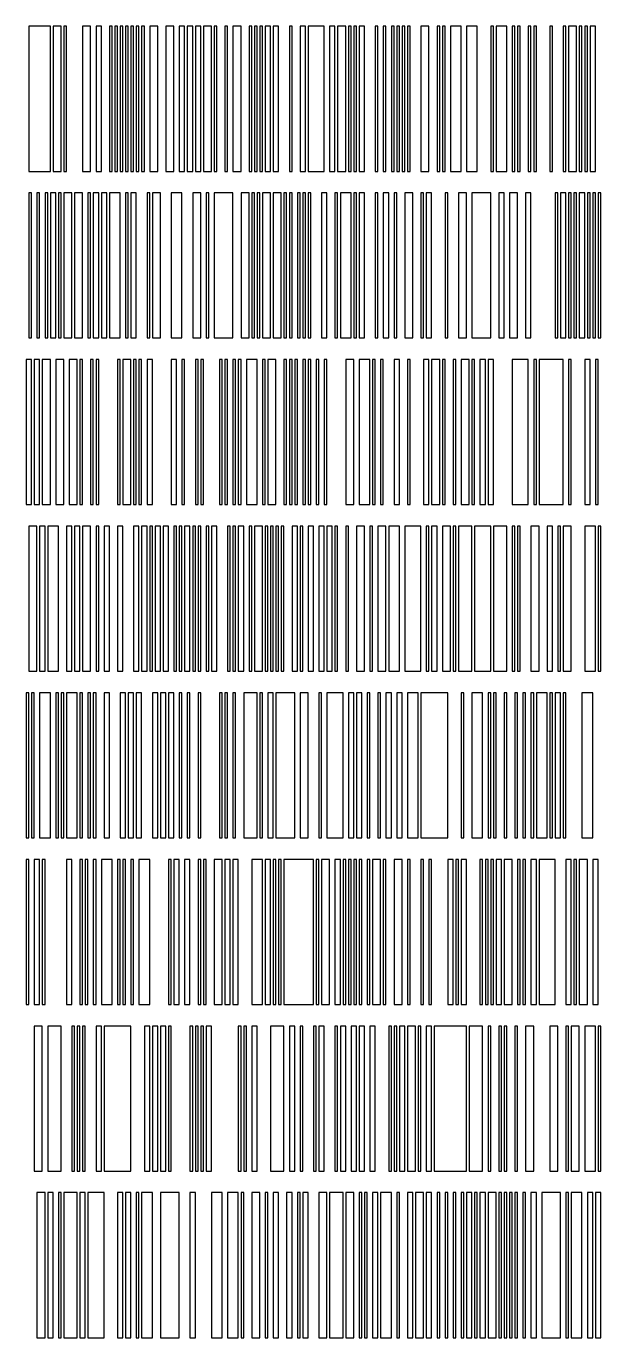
# Model space of a CAD drawing. Header units: metres. Extents: x -130 to 130, y -130 to 130.
# Drawn here: x 76.5 to 130, y -130.5 to -8.5 of the extents above; entities that cross this region are included whole.
import ezdxf

# ---------------------------------------------------------------- set-up
doc = ezdxf.new("R2010")
doc.units = ezdxf.units.M

msp = doc.modelspace()

# ---------------------------------------------------------------- linework, layer by layer
for points in [[(76.75, -22), (78.75, -22), (78.75, -8.5), (76.75, -8.5), (76.75, -22)], [(79, -22), (79.75, -22), (79.75, -8.5), (79, -8.5), (79, -22)], [(80, -22), (80.25, -22), (80.25, -8.5), (80, -8.5), (80, -22)], [(81.75, -22), (82.5, -22), (82.5, -8.5), (81.75, -8.5), (81.75, -22)], [(83, -22), (83.5, -22), (83.5, -8.5), (83, -8.5), (83, -22)], [(84.25, -22), (84.5, -22), (84.5, -8.5), (84.25, -8.5), (84.25, -22)], [(84.75, -22), (85, -22), (85, -8.5), (84.75, -8.5), (84.75, -22)], [(85.25, -22), (85.5, -22), (85.5, -8.5), (85.25, -8.5), (85.25, -22)], [(85.75, -22), (86, -22), (86, -8.5), (85.75, -8.5), (85.75, -22)], [(86.25, -22), (86.5, -22), (86.5, -8.5), (86.25, -8.5), (86.25, -22)], [(86.75, -22), (87, -22), (87, -8.5), (86.75, -8.5), (86.75, -22)], [(87.25, -22), (87.5, -22), (87.5, -8.5), (87.25, -8.5), (87.25, -22)], [(88, -22), (88.75, -22), (88.75, -8.5), (88, -8.5), (88, -22)], [(89.5, -22), (90.25, -22), (90.25, -8.5), (89.5, -8.5), (89.5, -22)], [(90.75, -22), (91.25, -22), (91.25, -8.5), (90.75, -8.5), (90.75, -22)], [(91.5, -22), (92, -22), (92, -8.5), (91.5, -8.5), (91.5, -22)], [(92.25, -22), (92.75, -22), (92.75, -8.5), (92.25, -8.5), (92.25, -22)], [(93, -22), (93.75, -22), (93.75, -8.5), (93, -8.5), (93, -22)], [(94, -22), (94.25, -22), (94.25, -8.5), (94, -8.5), (94, -22)], [(95, -22), (95.25, -22), (95.25, -8.5), (95, -8.5), (95, -22)], [(95.75, -22), (96.5, -22), (96.5, -8.5), (95.75, -8.5), (95.75, -22)], [(97.25, -22), (97.5, -22), (97.5, -8.5), (97.25, -8.5), (97.25, -22)], [(97.75, -22), (98, -22), (98, -8.5), (97.75, -8.5), (97.75, -22)], [(98.25, -22), (98.5, -22), (98.5, -8.5), (98.25, -8.5), (98.25, -22)], [(98.75, -22), (99.25, -22), (99.25, -8.5), (98.75, -8.5), (98.75, -22)], [(99.5, -22), (100, -22), (100, -8.5), (99.5, -8.5), (99.5, -22)], [(101, -22), (101.25, -22), (101.25, -8.5), (101, -8.5), (101, -22)], [(102, -22), (102.5, -22), (102.5, -8.5), (102, -8.5), (102, -22)], [(102.75, -22), (104.25, -22), (104.25, -8.5), (102.75, -8.5), (102.75, -22)], [(104.75, -22), (105.25, -22), (105.25, -8.5), (104.75, -8.5), (104.75, -22)], [(105.5, -22), (106.25, -22), (106.25, -8.5), (105.5, -8.5), (105.5, -22)], [(106.5, -22), (106.75, -22), (106.75, -8.5), (106.5, -8.5), (106.5, -22)], [(107, -22), (107.25, -22), (107.25, -8.5), (107, -8.5), (107, -22)], [(107.5, -22), (108, -22), (108, -8.5), (107.5, -8.5), (107.5, -22)], [(109, -22), (109.25, -22), (109.25, -8.5), (109, -8.5), (109, -22)], [(109.75, -22), (110, -22), (110, -8.5), (109.75, -8.5), (109.75, -22)], [(110.5, -22), (110.75, -22), (110.75, -8.5), (110.5, -8.5), (110.5, -22)], [(111, -22), (111.25, -22), (111.25, -8.5), (111, -8.5), (111, -22)], [(111.5, -22), (111.75, -22), (111.75, -8.5), (111.5, -8.5), (111.5, -22)], [(112, -22), (112.25, -22), (112.25, -8.5), (112, -8.5), (112, -22)], [(113.25, -22), (114, -22), (114, -8.5), (113.25, -8.5), (113.25, -22)], [(114.75, -22), (115, -22), (115, -8.5), (114.75, -8.5), (114.75, -22)], [(115.25, -22), (115.5, -22), (115.5, -8.5), (115.25, -8.5), (115.25, -22)], [(116, -22), (117, -22), (117, -8.5), (116, -8.5), (116, -22)], [(117.5, -22), (118.5, -22), (118.5, -8.5), (117.5, -8.5), (117.5, -22)], [(119.75, -22), (120, -22), (120, -8.5), (119.75, -8.5), (119.75, -22)], [(120.25, -22), (121.25, -22), (121.25, -8.5), (120.25, -8.5), (120.25, -22)], [(121.75, -22), (122, -22), (122, -8.5), (121.75, -8.5), (121.75, -22)], [(122.25, -22), (122.5, -22), (122.5, -8.5), (122.25, -8.5), (122.25, -22)], [(123.25, -22), (123.5, -22), (123.5, -8.5), (123.25, -8.5), (123.25, -22)], [(123.75, -22), (124, -22), (124, -8.5), (123.75, -8.5), (123.75, -22)], [(125.25, -22), (125.5, -22), (125.5, -8.5), (125.25, -8.5), (125.25, -22)], [(126.5, -22), (126.75, -22), (126.75, -8.5), (126.5, -8.5), (126.5, -22)], [(127, -22), (127.75, -22), (127.75, -8.5), (127, -8.5), (127, -22)], [(128, -22), (128.25, -22), (128.25, -8.5), (128, -8.5), (128, -22)], [(128.5, -22), (128.75, -22), (128.75, -8.5), (128.5, -8.5), (128.5, -22)], [(129, -22), (129.5, -22), (129.5, -8.5), (129, -8.5), (129, -22)], [(76.75, -37.5), (77, -37.5), (77, -24), (76.75, -24), (76.75, -37.5)], [(77.5, -37.5), (77.75, -37.5), (77.75, -24), (77.5, -24), (77.5, -37.5)], [(78.25, -37.5), (78.5, -37.5), (78.5, -24), (78.25, -24), (78.25, -37.5)], [(78.75, -37.5), (79.25, -37.5), (79.25, -24), (78.75, -24), (78.75, -37.5)], [(79.5, -37.5), (79.75, -37.5), (79.75, -24), (79.5, -24), (79.5, -37.5)], [(80, -37.5), (80.75, -37.5), (80.75, -24), (80, -24), (80, -37.5)], [(81, -37.5), (81.75, -37.5), (81.75, -24), (81, -24), (81, -37.5)], [(82.25, -37.5), (82.5, -37.5), (82.5, -24), (82.25, -24), (82.25, -37.5)], [(82.75, -37.5), (83.25, -37.5), (83.25, -24), (82.75, -24), (82.75, -37.5)], [(83.5, -37.5), (84, -37.5), (84, -24), (83.5, -24), (83.5, -37.5)], [(84.25, -37.5), (85.25, -37.5), (85.25, -24), (84.25, -24), (84.25, -37.5)], [(85.75, -37.5), (86, -37.5), (86, -24), (85.75, -24), (85.75, -37.5)], [(86.25, -37.5), (86.75, -37.5), (86.75, -24), (86.25, -24), (86.25, -37.5)], [(87.75, -37.5), (88, -37.5), (88, -24), (87.75, -24), (87.75, -37.5)], [(88.25, -37.5), (89, -37.5), (89, -24), (88.25, -24), (88.25, -37.5)], [(90, -37.5), (91, -37.5), (91, -24), (90, -24), (90, -37.5)], [(92, -37.5), (92.75, -37.5), (92.75, -24), (92, -24), (92, -37.5)], [(93.25, -37.5), (93.5, -37.5), (93.5, -24), (93.25, -24), (93.25, -37.5)], [(94, -37.5), (95.75, -37.5), (95.75, -24), (94, -24), (94, -37.5)], [(96.5, -37.5), (97.25, -37.5), (97.25, -24), (96.5, -24), (96.5, -37.5)], [(97.5, -37.5), (97.75, -37.5), (97.75, -24), (97.5, -24), (97.5, -37.5)], [(98, -37.5), (98.25, -37.5), (98.25, -24), (98, -24), (98, -37.5)], [(98.5, -37.5), (99.25, -37.5), (99.25, -24), (98.5, -24), (98.5, -37.5)], [(99.5, -37.5), (100.25, -37.5), (100.25, -24), (99.5, -24), (99.5, -37.5)], [(100.5, -37.5), (100.75, -37.5), (100.75, -24), (100.5, -24), (100.5, -37.5)], [(101, -37.5), (101.25, -37.5), (101.25, -24), (101, -24), (101, -37.5)], [(101.75, -37.5), (102, -37.5), (102, -24), (101.75, -24), (101.75, -37.5)], [(102.25, -37.5), (102.5, -37.5), (102.5, -24), (102.25, -24), (102.25, -37.5)], [(102.75, -37.5), (103, -37.5), (103, -24), (102.75, -24), (102.75, -37.5)], [(104, -37.5), (104.5, -37.5), (104.5, -24), (104, -24), (104, -37.5)], [(105.25, -37.5), (105.5, -37.5), (105.5, -24), (105.25, -24), (105.25, -37.5)], [(105.75, -37.5), (106.75, -37.5), (106.75, -24), (105.75, -24), (105.75, -37.5)], [(107, -37.5), (107.25, -37.5), (107.25, -24), (107, -24), (107, -37.5)], [(107.5, -37.5), (108, -37.5), (108, -24), (107.5, -24), (107.5, -37.5)], [(109, -37.5), (109.25, -37.5), (109.25, -24), (109, -24), (109, -37.5)], [(109.75, -37.5), (110.25, -37.5), (110.25, -24), (109.75, -24), (109.75, -37.5)], [(110.75, -37.5), (111, -37.5), (111, -24), (110.75, -24), (110.75, -37.5)], [(111.75, -37.5), (112.5, -37.5), (112.5, -24), (111.75, -24), (111.75, -37.5)], [(113.25, -37.5), (113.5, -37.5), (113.5, -24), (113.25, -24), (113.25, -37.5)], [(113.75, -37.5), (114.25, -37.5), (114.25, -24), (113.75, -24), (113.75, -37.5)], [(115.5, -37.5), (115.75, -37.5), (115.75, -24), (115.5, -24), (115.5, -37.5)], [(116.75, -37.5), (117.5, -37.5), (117.5, -24), (116.75, -24), (116.75, -37.5)], [(118, -37.5), (119.75, -37.5), (119.75, -24), (118, -24), (118, -37.5)], [(120.5, -37.5), (121, -37.5), (121, -24), (120.5, -24), (120.5, -37.5)], [(121.5, -37.5), (122.25, -37.5), (122.25, -24), (121.5, -24), (121.5, -37.5)], [(123, -37.5), (123.5, -37.5), (123.5, -24), (123, -24), (123, -37.5)], [(125.75, -37.5), (126, -37.5), (126, -24), (125.75, -24), (125.75, -37.5)], [(126.25, -37.5), (126.75, -37.5), (126.75, -24), (126.25, -24), (126.25, -37.5)], [(127, -37.5), (127.25, -37.5), (127.25, -24), (127, -24), (127, -37.5)], [(127.5, -37.5), (127.75, -37.5), (127.75, -24), (127.5, -24), (127.5, -37.5)], [(128, -37.5), (128.5, -37.5), (128.5, -24), (128, -24), (128, -37.5)], [(128.75, -37.5), (129, -37.5), (129, -24), (128.75, -24), (128.75, -37.5)], [(129.25, -37.5), (129.5, -37.5), (129.5, -24), (129.25, -24), (129.25, -37.5)], [(129.75, -37.5), (130, -37.5), (130, -24), (129.75, -24), (129.75, -37.5)], [(76.5, -53), (77, -53), (77, -39.5), (76.5, -39.5), (76.5, -53)], [(77.25, -53), (77.75, -53), (77.75, -39.5), (77.25, -39.5), (77.25, -53)], [(78, -53), (78.75, -53), (78.75, -39.5), (78, -39.5), (78, -53)], [(79.25, -53), (80, -53), (80, -39.5), (79.25, -39.5), (79.25, -53)], [(80.5, -53), (81.25, -53), (81.25, -39.5), (80.5, -39.5), (80.5, -53)], [(81.5, -53), (81.75, -53), (81.75, -39.5), (81.5, -39.5), (81.5, -53)], [(82.5, -53), (82.75, -53), (82.75, -39.5), (82.5, -39.5), (82.5, -53)], [(83, -53), (83.25, -53), (83.25, -39.5), (83, -39.5), (83, -53)], [(85, -53), (85.25, -53), (85.25, -39.5), (85, -39.5), (85, -53)], [(85.5, -53), (86.25, -53), (86.25, -39.5), (85.5, -39.5), (85.5, -53)], [(86.5, -53), (86.75, -53), (86.75, -39.5), (86.5, -39.5), (86.5, -53)], [(87, -53), (87.25, -53), (87.25, -39.5), (87, -39.5), (87, -53)], [(87.75, -53), (88.25, -53), (88.25, -39.5), (87.75, -39.5), (87.75, -53)], [(90, -53), (90.5, -53), (90.5, -39.5), (90, -39.5), (90, -53)], [(91, -53), (91.25, -53), (91.25, -39.5), (91, -39.5), (91, -53)], [(92.25, -53), (92.5, -53), (92.5, -39.5), (92.25, -39.5), (92.25, -53)], [(92.75, -53), (93, -53), (93, -39.5), (92.75, -39.5), (92.75, -53)], [(94.5, -53), (94.75, -53), (94.75, -39.5), (94.5, -39.5), (94.5, -53)], [(95, -53), (95.25, -53), (95.25, -39.5), (95, -39.5), (95, -53)], [(95.75, -53), (96, -53), (96, -39.5), (95.75, -39.5), (95.75, -53)], [(96.25, -53), (96.5, -53), (96.5, -39.5), (96.25, -39.5), (96.25, -53)], [(97, -53), (98, -53), (98, -39.5), (97, -39.5), (97, -53)], [(98.5, -53), (98.75, -53), (98.75, -39.5), (98.5, -39.5), (98.5, -53)], [(99, -53), (99.75, -53), (99.75, -39.5), (99, -39.5), (99, -53)], [(100.5, -53), (100.75, -53), (100.75, -39.5), (100.5, -39.5), (100.5, -53)], [(101, -53), (101.25, -53), (101.25, -39.5), (101, -39.5), (101, -53)], [(101.5, -53), (101.75, -53), (101.75, -39.5), (101.5, -39.5), (101.5, -53)], [(102.25, -53), (102.5, -53), (102.5, -39.5), (102.25, -39.5), (102.25, -53)], [(102.75, -53), (103, -53), (103, -39.5), (102.75, -39.5), (102.75, -53)], [(103.5, -53), (103.75, -53), (103.75, -39.5), (103.5, -39.5), (103.5, -53)], [(104.25, -53), (104.5, -53), (104.5, -39.5), (104.25, -39.5), (104.25, -53)], [(106.25, -53), (107, -53), (107, -39.5), (106.25, -39.5), (106.25, -53)], [(107.5, -53), (108.5, -53), (108.5, -39.5), (107.5, -39.5), (107.5, -53)], [(108.75, -53), (109, -53), (109, -39.5), (108.75, -39.5), (108.75, -53)], [(109.5, -53), (109.75, -53), (109.75, -39.5), (109.5, -39.5), (109.5, -53)], [(110.75, -53), (111.25, -53), (111.25, -39.5), (110.75, -39.5), (110.75, -53)], [(112, -53), (112.25, -53), (112.25, -39.5), (112, -39.5), (112, -53)], [(113.5, -53), (114, -53), (114, -39.5), (113.5, -39.5), (113.5, -53)], [(114.25, -53), (115, -53), (115, -39.5), (114.25, -39.5), (114.25, -53)], [(115.25, -53), (115.5, -53), (115.5, -39.5), (115.25, -39.5), (115.25, -53)], [(116.25, -53), (116.5, -53), (116.5, -39.5), (116.25, -39.5), (116.25, -53)], [(117, -53), (117.75, -53), (117.75, -39.5), (117, -39.5), (117, -53)], [(118, -53), (118.25, -53), (118.25, -39.5), (118, -39.5), (118, -53)], [(118.75, -53), (119.25, -53), (119.25, -39.5), (118.75, -39.5), (118.75, -53)], [(119.5, -53), (120, -53), (120, -39.5), (119.5, -39.5), (119.5, -53)], [(121.75, -53), (123.25, -53), (123.25, -39.5), (121.75, -39.5), (121.75, -53)], [(123.75, -53), (124, -53), (124, -39.5), (123.75, -39.5), (123.75, -53)], [(124.25, -53), (126.5, -53), (126.5, -39.5), (124.25, -39.5), (124.25, -53)], [(127, -53), (127.25, -53), (127.25, -39.5), (127, -39.5), (127, -53)], [(128.5, -53), (129, -53), (129, -39.5), (128.5, -39.5), (128.5, -53)], [(129.5, -53), (129.75, -53), (129.75, -39.5), (129.5, -39.5), (129.5, -53)], [(76.75, -68.5), (77.5, -68.5), (77.5, -55), (76.75, -55), (76.75, -68.5)], [(77.75, -68.5), (78.25, -68.5), (78.25, -55), (77.75, -55), (77.75, -68.5)], [(78.5, -68.5), (79.5, -68.5), (79.5, -55), (78.5, -55), (78.5, -68.5)], [(80.25, -68.5), (80.75, -68.5), (80.75, -55), (80.25, -55), (80.25, -68.5)], [(81, -68.5), (81.5, -68.5), (81.5, -55), (81, -55), (81, -68.5)], [(81.75, -68.5), (82.5, -68.5), (82.5, -55), (81.75, -55), (81.75, -68.5)], [(83, -68.5), (83.25, -68.5), (83.25, -55), (83, -55), (83, -68.5)], [(83.75, -68.5), (84.25, -68.5), (84.25, -55), (83.75, -55), (83.75, -68.5)], [(85, -68.5), (85.5, -68.5), (85.5, -55), (85, -55), (85, -68.5)], [(86.5, -68.5), (87, -68.5), (87, -55), (86.5, -55), (86.5, -68.5)], [(87.25, -68.5), (87.75, -68.5), (87.75, -55), (87.25, -55), (87.25, -68.5)], [(88, -68.5), (88.25, -68.5), (88.25, -55), (88, -55), (88, -68.5)], [(88.5, -68.5), (89, -68.5), (89, -55), (88.5, -55), (88.5, -68.5)], [(89.25, -68.5), (89.75, -68.5), (89.75, -55), (89.25, -55), (89.25, -68.5)], [(90.25, -68.5), (90.5, -68.5), (90.5, -55), (90.25, -55), (90.25, -68.5)], [(90.75, -68.5), (91, -68.5), (91, -55), (90.75, -55), (90.75, -68.5)], [(91.25, -68.5), (91.75, -68.5), (91.75, -55), (91.25, -55), (91.25, -68.5)], [(92, -68.5), (92.25, -68.5), (92.25, -55), (92, -55), (92, -68.5)], [(92.5, -68.5), (92.75, -68.5), (92.75, -55), (92.5, -55), (92.5, -68.5)], [(93.25, -68.5), (93.5, -68.5), (93.5, -55), (93.25, -55), (93.25, -68.5)], [(93.75, -68.5), (94.25, -68.5), (94.25, -55), (93.75, -55), (93.75, -68.5)], [(95.25, -68.5), (95.5, -68.5), (95.5, -55), (95.25, -55), (95.25, -68.5)], [(95.75, -68.5), (96, -68.5), (96, -55), (95.75, -55), (95.75, -68.5)], [(96.25, -68.5), (96.75, -68.5), (96.75, -55), (96.25, -55), (96.25, -68.5)], [(97.25, -68.5), (97.5, -68.5), (97.5, -55), (97.25, -55), (97.25, -68.5)], [(97.75, -68.5), (98.5, -68.5), (98.5, -55), (97.75, -55), (97.75, -68.5)], [(98.75, -68.5), (99, -68.5), (99, -55), (98.75, -55), (98.75, -68.5)], [(99.25, -68.5), (99.5, -68.5), (99.5, -55), (99.25, -55), (99.25, -68.5)], [(99.75, -68.5), (100, -68.5), (100, -55), (99.75, -55), (99.75, -68.5)], [(100.25, -68.5), (100.5, -68.5), (100.5, -55), (100.25, -55), (100.25, -68.5)], [(101.25, -68.5), (101.75, -68.5), (101.75, -55), (101.25, -55), (101.25, -68.5)], [(102, -68.5), (102.25, -68.5), (102.25, -55), (102, -55), (102, -68.5)], [(102.75, -68.5), (103.25, -68.5), (103.25, -55), (102.75, -55), (102.75, -68.5)], [(103.75, -68.5), (104.25, -68.5), (104.25, -55), (103.75, -55), (103.75, -68.5)], [(104.5, -68.5), (105, -68.5), (105, -55), (104.5, -55), (104.5, -68.5)], [(105.25, -68.5), (105.5, -68.5), (105.5, -55), (105.25, -55), (105.25, -68.5)], [(106.25, -68.5), (106.5, -68.5), (106.5, -55), (106.25, -55), (106.25, -68.5)], [(107.25, -68.5), (108, -68.5), (108, -55), (107.25, -55), (107.25, -68.5)], [(108.5, -68.5), (108.75, -68.5), (108.75, -55), (108.5, -55), (108.5, -68.5)], [(109.25, -68.5), (110, -68.5), (110, -55), (109.25, -55), (109.25, -68.5)], [(110.25, -68.5), (111.25, -68.5), (111.25, -55), (110.25, -55), (110.25, -68.5)], [(111.75, -68.5), (113.25, -68.5), (113.25, -55), (111.75, -55), (111.75, -68.5)], [(113.75, -68.5), (114, -68.5), (114, -55), (113.75, -55), (113.75, -68.5)], [(114.25, -68.5), (114.75, -68.5), (114.75, -55), (114.25, -55), (114.25, -68.5)], [(115.25, -68.5), (116, -68.5), (116, -55), (115.25, -55), (115.25, -68.5)], [(116.25, -68.5), (116.5, -68.5), (116.5, -55), (116.25, -55), (116.25, -68.5)], [(116.75, -68.5), (118, -68.5), (118, -55), (116.75, -55), (116.75, -68.5)], [(118.25, -68.5), (119.75, -68.5), (119.75, -55), (118.25, -55), (118.25, -68.5)], [(120, -68.5), (121.25, -68.5), (121.25, -55), (120, -55), (120, -68.5)], [(121.75, -68.5), (122, -68.5), (122, -55), (121.75, -55), (121.75, -68.5)], [(122.25, -68.5), (122.5, -68.5), (122.5, -55), (122.25, -55), (122.25, -68.5)], [(123.5, -68.5), (124.25, -68.5), (124.25, -55), (123.5, -55), (123.5, -68.5)], [(125, -68.5), (125.5, -68.5), (125.5, -55), (125, -55), (125, -68.5)], [(126, -68.5), (126.25, -68.5), (126.25, -55), (126, -55), (126, -68.5)], [(126.5, -68.5), (127.25, -68.5), (127.25, -55), (126.5, -55), (126.5, -68.5)], [(128.5, -68.5), (129.5, -68.5), (129.5, -55), (128.5, -55), (128.5, -68.5)], [(129.75, -68.5), (130, -68.5), (130, -55), (129.75, -55), (129.75, -68.5)], [(76.5, -84), (76.75, -84), (76.75, -70.5), (76.5, -70.5), (76.5, -84)], [(77, -84), (77.25, -84), (77.25, -70.5), (77, -70.5), (77, -84)], [(77.75, -84), (78.75, -84), (78.75, -70.5), (77.75, -70.5), (77.75, -84)], [(79.25, -84), (79.5, -84), (79.5, -70.5), (79.25, -70.5), (79.25, -84)], [(79.75, -84), (80, -84), (80, -70.5), (79.75, -70.5), (79.75, -84)], [(80.25, -84), (81.25, -84), (81.25, -70.5), (80.25, -70.5), (80.25, -84)], [(81.5, -84), (81.75, -84), (81.75, -70.5), (81.5, -70.5), (81.5, -84)], [(82.25, -84), (82.5, -84), (82.5, -70.5), (82.25, -70.5), (82.25, -84)], [(82.75, -84), (83, -84), (83, -70.5), (82.75, -70.5), (82.75, -84)], [(83.75, -84), (84.25, -84), (84.25, -70.5), (83.75, -70.5), (83.75, -84)], [(85.25, -84), (85.75, -84), (85.75, -70.5), (85.25, -70.5), (85.25, -84)], [(86, -84), (86.5, -84), (86.5, -70.5), (86, -70.5), (86, -84)], [(86.75, -84), (87.25, -84), (87.25, -70.5), (86.75, -70.5), (86.75, -84)], [(88.25, -84), (88.75, -84), (88.75, -70.5), (88.25, -70.5), (88.25, -84)], [(89, -84), (89.5, -84), (89.5, -70.5), (89, -70.5), (89, -84)], [(89.75, -84), (90.25, -84), (90.25, -70.5), (89.75, -70.5), (89.75, -84)], [(90.75, -84), (91, -84), (91, -70.5), (90.75, -70.5), (90.75, -84)], [(91.5, -84), (91.75, -84), (91.75, -70.5), (91.5, -70.5), (91.5, -84)], [(92.5, -84), (92.75, -84), (92.75, -70.5), (92.5, -70.5), (92.5, -84)], [(94.5, -84), (94.75, -84), (94.75, -70.5), (94.5, -70.5), (94.5, -84)], [(95, -84), (95.25, -84), (95.25, -70.5), (95, -70.5), (95, -84)], [(95.75, -84), (96, -84), (96, -70.5), (95.75, -70.5), (95.75, -84)], [(96.75, -84), (98, -84), (98, -70.5), (96.75, -70.5), (96.75, -84)], [(98.25, -84), (98.5, -84), (98.5, -70.5), (98.25, -70.5), (98.25, -84)], [(99, -84), (99.5, -84), (99.5, -70.5), (99, -70.5), (99, -84)], [(99.75, -84), (101.5, -84), (101.5, -70.5), (99.75, -70.5), (99.75, -84)], [(102, -84), (102.75, -84), (102.75, -70.5), (102, -70.5), (102, -84)], [(103.75, -84), (104, -84), (104, -70.5), (103.75, -70.5), (103.75, -84)], [(104.5, -84), (106, -84), (106, -70.5), (104.5, -70.5), (104.5, -84)], [(106.5, -84), (107, -84), (107, -70.5), (106.5, -70.5), (106.5, -84)], [(107.25, -84), (107.75, -84), (107.75, -70.5), (107.25, -70.5), (107.25, -84)], [(108.25, -84), (108.5, -84), (108.5, -70.5), (108.25, -70.5), (108.25, -84)], [(109.25, -84), (109.5, -84), (109.5, -70.5), (109.25, -70.5), (109.25, -84)], [(110, -84), (110.5, -84), (110.5, -70.5), (110, -70.5), (110, -84)], [(111, -84), (111.5, -84), (111.5, -70.5), (111, -70.5), (111, -84)], [(112, -84), (113, -84), (113, -70.5), (112, -70.5), (112, -84)], [(113.25, -84), (115.75, -84), (115.75, -70.5), (113.25, -70.5), (113.25, -84)], [(117, -84), (117.25, -84), (117.25, -70.5), (117, -70.5), (117, -84)], [(118, -84), (119, -84), (119, -70.5), (118, -70.5), (118, -84)], [(119.5, -84), (119.75, -84), (119.75, -70.5), (119.5, -70.5), (119.5, -84)], [(120, -84), (120.25, -84), (120.25, -70.5), (120, -70.5), (120, -84)], [(121, -84), (121.25, -84), (121.25, -70.5), (121, -70.5), (121, -84)], [(122, -84), (122.25, -84), (122.25, -70.5), (122, -70.5), (122, -84)], [(122.75, -84), (123, -84), (123, -70.5), (122.75, -70.5), (122.75, -84)], [(123.5, -84), (123.75, -84), (123.75, -70.5), (123.5, -70.5), (123.5, -84)], [(124, -84), (125, -84), (125, -70.5), (124, -70.5), (124, -84)], [(125.25, -84), (125.5, -84), (125.5, -70.5), (125.25, -70.5), (125.25, -84)], [(125.75, -84), (126.25, -84), (126.25, -70.5), (125.75, -70.5), (125.75, -84)], [(126.5, -84), (126.75, -84), (126.75, -70.5), (126.5, -70.5), (126.5, -84)], [(128.25, -84), (129.25, -84), (129.25, -70.5), (128.25, -70.5), (128.25, -84)], [(76.5, -99.5), (76.75, -99.5), (76.75, -86), (76.5, -86), (76.5, -99.5)], [(77.25, -99.5), (77.75, -99.5), (77.75, -86), (77.25, -86), (77.25, -99.5)], [(78, -99.5), (78.25, -99.5), (78.25, -86), (78, -86), (78, -99.5)], [(80.25, -99.5), (80.75, -99.5), (80.75, -86), (80.25, -86), (80.25, -99.5)], [(81.5, -99.5), (81.75, -99.5), (81.75, -86), (81.5, -86), (81.5, -99.5)], [(82, -99.5), (82.25, -99.5), (82.25, -86), (82, -86), (82, -99.5)], [(82.75, -99.5), (83, -99.5), (83, -86), (82.75, -86), (82.75, -99.5)], [(83.5, -99.5), (84.5, -99.5), (84.5, -86), (83.5, -86), (83.5, -99.5)], [(85, -99.5), (85.25, -99.5), (85.25, -86), (85, -86), (85, -99.5)], [(85.5, -99.5), (85.75, -99.5), (85.75, -86), (85.5, -86), (85.5, -99.5)], [(86.25, -99.5), (86.5, -99.5), (86.5, -86), (86.25, -86), (86.25, -99.5)], [(87, -99.5), (88, -99.5), (88, -86), (87, -86), (87, -99.5)], [(89.75, -99.5), (90, -99.5), (90, -86), (89.75, -86), (89.75, -99.5)], [(90.25, -99.5), (90.75, -99.5), (90.75, -86), (90.25, -86), (90.25, -99.5)], [(91.25, -99.5), (91.75, -99.5), (91.75, -86), (91.25, -86), (91.25, -99.5)], [(92.5, -99.5), (92.75, -99.5), (92.75, -86), (92.5, -86), (92.5, -99.5)], [(93, -99.5), (93.25, -99.5), (93.25, -86), (93, -86), (93, -99.5)], [(94, -99.5), (94.75, -99.5), (94.75, -86), (94, -86), (94, -99.5)], [(95, -99.5), (95.5, -99.5), (95.5, -86), (95, -86), (95, -99.5)], [(95.75, -99.5), (96.25, -99.5), (96.25, -86), (95.75, -86), (95.75, -99.5)], [(97.5, -99.5), (98.5, -99.5), (98.5, -86), (97.5, -86), (97.5, -99.5)], [(98.75, -99.5), (99.25, -99.5), (99.25, -86), (98.75, -86), (98.75, -99.5)], [(99.5, -99.5), (99.75, -99.5), (99.75, -86), (99.5, -86), (99.5, -99.5)], [(100, -99.5), (100.25, -99.5), (100.25, -86), (100, -86), (100, -99.5)], [(100.5, -99.5), (103.25, -99.5), (103.25, -86), (100.5, -86), (100.5, -99.5)], [(103.5, -99.5), (103.75, -99.5), (103.75, -86), (103.5, -86), (103.5, -99.5)], [(104, -99.5), (104.75, -99.5), (104.75, -86), (104, -86), (104, -99.5)], [(105.25, -99.5), (105.75, -99.5), (105.75, -86), (105.25, -86), (105.25, -99.5)], [(106, -99.5), (106.25, -99.5), (106.25, -86), (106, -86), (106, -99.5)], [(106.5, -99.5), (106.75, -99.5), (106.75, -86), (106.5, -86), (106.5, -99.5)], [(107, -99.5), (107.25, -99.5), (107.25, -86), (107, -86), (107, -99.5)], [(107.5, -99.5), (107.75, -99.5), (107.75, -86), (107.5, -86), (107.5, -99.5)], [(108.25, -99.5), (108.5, -99.5), (108.5, -86), (108.25, -86), (108.25, -99.5)], [(108.75, -99.5), (109.5, -99.5), (109.5, -86), (108.75, -86), (108.75, -99.5)], [(109.75, -99.5), (110, -99.5), (110, -86), (109.75, -86), (109.75, -99.5)], [(110.75, -99.5), (111.5, -99.5), (111.5, -86), (110.75, -86), (110.75, -99.5)], [(112, -99.5), (112.25, -99.5), (112.25, -86), (112, -86), (112, -99.5)], [(113.25, -99.5), (113.5, -99.5), (113.5, -86), (113.25, -86), (113.25, -99.5)], [(114, -99.5), (114.25, -99.5), (114.25, -86), (114, -86), (114, -99.5)], [(115.75, -99.5), (116.25, -99.5), (116.25, -86), (115.75, -86), (115.75, -99.5)], [(116.5, -99.5), (116.75, -99.5), (116.75, -86), (116.5, -86), (116.5, -99.5)], [(117, -99.5), (117.5, -99.5), (117.5, -86), (117, -86), (117, -99.5)], [(118.75, -99.5), (119, -99.5), (119, -86), (118.75, -86), (118.75, -99.5)], [(119.25, -99.5), (119.5, -99.5), (119.5, -86), (119.25, -86), (119.25, -99.5)], [(119.75, -99.5), (120, -99.5), (120, -86), (119.75, -86), (119.75, -99.5)], [(120.25, -99.5), (120.75, -99.5), (120.75, -86), (120.25, -86), (120.25, -99.5)], [(121, -99.5), (121.75, -99.5), (121.75, -86), (121, -86), (121, -99.5)], [(122.25, -99.5), (122.5, -99.5), (122.5, -86), (122.25, -86), (122.25, -99.5)], [(122.75, -99.5), (123, -99.5), (123, -86), (122.75, -86), (122.75, -99.5)], [(123.5, -99.5), (124, -99.5), (124, -86), (123.5, -86), (123.5, -99.5)], [(124.25, -99.5), (125.75, -99.5), (125.75, -86), (124.25, -86), (124.25, -99.5)], [(126.75, -99.5), (127.25, -99.5), (127.25, -86), (126.75, -86), (126.75, -99.5)], [(127.5, -99.5), (127.75, -99.5), (127.75, -86), (127.5, -86), (127.5, -99.5)], [(128, -99.5), (128.75, -99.5), (128.75, -86), (128, -86), (128, -99.5)], [(129.25, -99.5), (129.75, -99.5), (129.75, -86), (129.25, -86), (129.25, -99.5)], [(77.25, -115), (78, -115), (78, -101.5), (77.25, -101.5), (77.25, -115)], [(78.5, -115), (79.75, -115), (79.75, -101.5), (78.5, -101.5), (78.5, -115)], [(80.75, -115), (81, -115), (81, -101.5), (80.75, -101.5), (80.75, -115)], [(81.25, -115), (81.5, -115), (81.5, -101.5), (81.25, -101.5), (81.25, -115)], [(81.75, -115), (82, -115), (82, -101.5), (81.75, -101.5), (81.75, -115)], [(83, -115), (83.5, -115), (83.5, -101.5), (83, -101.5), (83, -115)], [(83.75, -115), (86.25, -115), (86.25, -101.5), (83.75, -101.5), (83.75, -115)], [(87.5, -115), (88, -115), (88, -101.5), (87.5, -101.5), (87.5, -115)], [(88.25, -115), (88.75, -115), (88.75, -101.5), (88.25, -101.5), (88.25, -115)], [(89, -115), (89.5, -115), (89.5, -101.5), (89, -101.5), (89, -115)], [(89.75, -115), (90, -115), (90, -101.5), (89.75, -101.5), (89.75, -115)], [(91.75, -115), (92, -115), (92, -101.5), (91.75, -101.5), (91.75, -115)], [(92.25, -115), (92.5, -115), (92.5, -101.5), (92.25, -101.5), (92.25, -115)], [(92.75, -115), (93, -115), (93, -101.5), (92.75, -101.5), (92.75, -115)], [(93.25, -115), (93.75, -115), (93.75, -101.5), (93.25, -101.5), (93.25, -115)], [(96.25, -115), (96.5, -115), (96.5, -101.5), (96.25, -101.5), (96.25, -115)], [(96.75, -115), (97, -115), (97, -101.5), (96.75, -101.5), (96.75, -115)], [(97.5, -115), (98, -115), (98, -101.5), (97.5, -101.5), (97.5, -115)], [(99.25, -115), (100.5, -115), (100.5, -101.5), (99.25, -101.5), (99.25, -115)], [(101, -115), (101.5, -115), (101.5, -101.5), (101, -101.5), (101, -115)], [(102, -115), (102.25, -115), (102.25, -101.5), (102, -101.5), (102, -115)], [(103.25, -115), (103.5, -115), (103.5, -101.5), (103.25, -101.5), (103.25, -115)], [(103.75, -115), (104.25, -115), (104.25, -101.5), (103.75, -101.5), (103.75, -115)], [(105.25, -115), (105.5, -115), (105.5, -101.5), (105.25, -101.5), (105.25, -115)], [(105.75, -115), (106.25, -115), (106.25, -101.5), (105.75, -101.5), (105.75, -115)], [(106.75, -115), (107.25, -115), (107.25, -101.5), (106.75, -101.5), (106.75, -115)], [(107.5, -115), (108, -115), (108, -101.5), (107.5, -101.5), (107.5, -115)], [(108.5, -115), (109, -115), (109, -101.5), (108.5, -101.5), (108.5, -115)], [(110.25, -115), (110.5, -115), (110.5, -101.5), (110.25, -101.5), (110.25, -115)], [(110.75, -115), (111, -115), (111, -101.5), (110.75, -101.5), (110.75, -115)], [(111.25, -115), (111.75, -115), (111.75, -101.5), (111.25, -101.5), (111.25, -115)], [(112, -115), (112.75, -115), (112.75, -101.5), (112, -101.5), (112, -115)], [(113, -115), (113.25, -115), (113.25, -101.5), (113, -101.5), (113, -115)], [(113.75, -115), (114.25, -115), (114.25, -101.5), (113.75, -101.5), (113.75, -115)], [(114.5, -115), (117.5, -115), (117.5, -101.5), (114.5, -101.5), (114.5, -115)], [(117.75, -115), (119, -115), (119, -101.5), (117.75, -101.5), (117.75, -115)], [(119.5, -115), (119.75, -115), (119.75, -101.5), (119.5, -101.5), (119.5, -115)], [(120.5, -115), (120.75, -115), (120.75, -101.5), (120.5, -101.5), (120.5, -115)], [(121, -115), (121.25, -115), (121.25, -101.5), (121, -101.5), (121, -115)], [(122, -115), (122.25, -115), (122.25, -101.5), (122, -101.5), (122, -115)], [(123, -115), (123.75, -115), (123.75, -101.5), (123, -101.5), (123, -115)], [(125.25, -115), (126, -115), (126, -101.5), (125.25, -101.5), (125.25, -115)], [(126.75, -115), (127, -115), (127, -101.5), (126.75, -101.5), (126.75, -115)], [(127.25, -115), (128, -115), (128, -101.5), (127.25, -101.5), (127.25, -115)], [(128.5, -115), (129.5, -115), (129.5, -101.5), (128.5, -101.5), (128.5, -115)], [(129.75, -115), (130, -115), (130, -101.5), (129.75, -101.5), (129.75, -115)], [(77.5, -130.5), (78.25, -130.5), (78.25, -117), (77.5, -117), (77.5, -130.5)], [(78.5, -130.5), (79, -130.5), (79, -117), (78.5, -117), (78.5, -130.5)], [(79.5, -130.5), (79.75, -130.5), (79.75, -117), (79.5, -117), (79.5, -130.5)], [(80, -130.5), (81.25, -130.5), (81.25, -117), (80, -117), (80, -130.5)], [(81.5, -130.5), (82, -130.5), (82, -117), (81.5, -117), (81.5, -130.5)], [(82.25, -130.5), (83.75, -130.5), (83.75, -117), (82.25, -117), (82.25, -130.5)], [(85, -130.5), (85.5, -130.5), (85.5, -117), (85, -117), (85, -130.5)], [(85.75, -130.5), (86.25, -130.5), (86.25, -117), (85.75, -117), (85.75, -130.5)], [(86.75, -130.5), (87, -130.5), (87, -117), (86.75, -117), (86.75, -130.5)], [(87.25, -130.5), (88.25, -130.5), (88.25, -117), (87.25, -117), (87.25, -130.5)], [(89, -130.5), (90.75, -130.5), (90.75, -117), (89, -117), (89, -130.5)], [(91.75, -130.5), (92.25, -130.5), (92.25, -117), (91.75, -117), (91.75, -130.5)], [(93.75, -130.5), (94.75, -130.5), (94.75, -117), (93.75, -117), (93.75, -130.5)], [(95.25, -130.5), (96.25, -130.5), (96.25, -117), (95.25, -117), (95.25, -130.5)], [(96.5, -130.5), (96.75, -130.5), (96.75, -117), (96.5, -117), (96.5, -130.5)], [(97.5, -130.5), (98.25, -130.5), (98.25, -117), (97.5, -117), (97.5, -130.5)], [(98.75, -130.5), (99, -130.5), (99, -117), (98.75, -117), (98.75, -130.5)], [(99.5, -130.5), (100, -130.5), (100, -117), (99.5, -117), (99.5, -130.5)], [(100.75, -130.5), (101.25, -130.5), (101.25, -117), (100.75, -117), (100.75, -130.5)], [(101.75, -130.5), (102, -130.5), (102, -117), (101.75, -117), (101.75, -130.5)], [(102.25, -130.5), (102.75, -130.5), (102.75, -117), (102.25, -117), (102.25, -130.5)], [(103.75, -130.5), (104.5, -130.5), (104.5, -117), (103.75, -117), (103.75, -130.5)], [(104.75, -130.5), (106, -130.5), (106, -117), (104.75, -117), (104.75, -130.5)], [(106.25, -130.5), (107, -130.5), (107, -117), (106.25, -117), (106.25, -130.5)], [(107.5, -130.5), (107.75, -130.5), (107.75, -117), (107.5, -117), (107.5, -130.5)], [(108, -130.5), (108.25, -130.5), (108.25, -117), (108, -117), (108, -130.5)], [(108.75, -130.5), (109.25, -130.5), (109.25, -117), (108.75, -117), (108.75, -130.5)], [(109.5, -130.5), (110.5, -130.5), (110.5, -117), (109.5, -117), (109.5, -130.5)], [(111, -130.5), (111.25, -130.5), (111.25, -117), (111, -117), (111, -130.5)], [(112, -130.5), (112.5, -130.5), (112.5, -117), (112, -117), (112, -130.5)], [(112.75, -130.5), (113.5, -130.5), (113.5, -117), (112.75, -117), (112.75, -130.5)], [(113.75, -130.5), (114.25, -130.5), (114.25, -117), (113.75, -117), (113.75, -130.5)], [(114.75, -130.5), (115, -130.5), (115, -117), (114.75, -117), (114.75, -130.5)], [(115.5, -130.5), (115.75, -130.5), (115.75, -117), (115.5, -117), (115.5, -130.5)], [(116.25, -130.5), (116.5, -130.5), (116.5, -117), (116.25, -117), (116.25, -130.5)], [(117, -130.5), (117.25, -130.5), (117.25, -117), (117, -117), (117, -130.5)], [(117.5, -130.5), (118, -130.5), (118, -117), (117.5, -117), (117.5, -130.5)], [(118.25, -130.5), (118.5, -130.5), (118.5, -117), (118.25, -117), (118.25, -130.5)], [(118.75, -130.5), (119.25, -130.5), (119.25, -117), (118.75, -117), (118.75, -130.5)], [(119.5, -130.5), (120.25, -130.5), (120.25, -117), (119.5, -117), (119.5, -130.5)], [(120.5, -130.5), (120.75, -130.5), (120.75, -117), (120.5, -117), (120.5, -130.5)], [(121, -130.5), (121.25, -130.5), (121.25, -117), (121, -117), (121, -130.5)], [(121.5, -130.5), (121.75, -130.5), (121.75, -117), (121.5, -117), (121.5, -130.5)], [(122, -130.5), (122.25, -130.5), (122.25, -117), (122, -117), (122, -130.5)], [(122.75, -130.5), (123, -130.5), (123, -117), (122.75, -117), (122.75, -130.5)], [(123.5, -130.5), (124, -130.5), (124, -117), (123.5, -117), (123.5, -130.5)], [(124.5, -130.5), (126.25, -130.5), (126.25, -117), (124.5, -117), (124.5, -130.5)], [(126.75, -130.5), (127, -130.5), (127, -117), (126.75, -117), (126.75, -130.5)], [(127.25, -130.5), (128.25, -130.5), (128.25, -117), (127.25, -117), (127.25, -130.5)], [(128.75, -130.5), (129.25, -130.5), (129.25, -117), (128.75, -117), (128.75, -130.5)], [(129.5, -130.5), (130, -130.5), (130, -117), (129.5, -117), (129.5, -130.5)]]:
    msp.add_lwpolyline(points, close=True)

doc.saveas('drawing.dxf')
